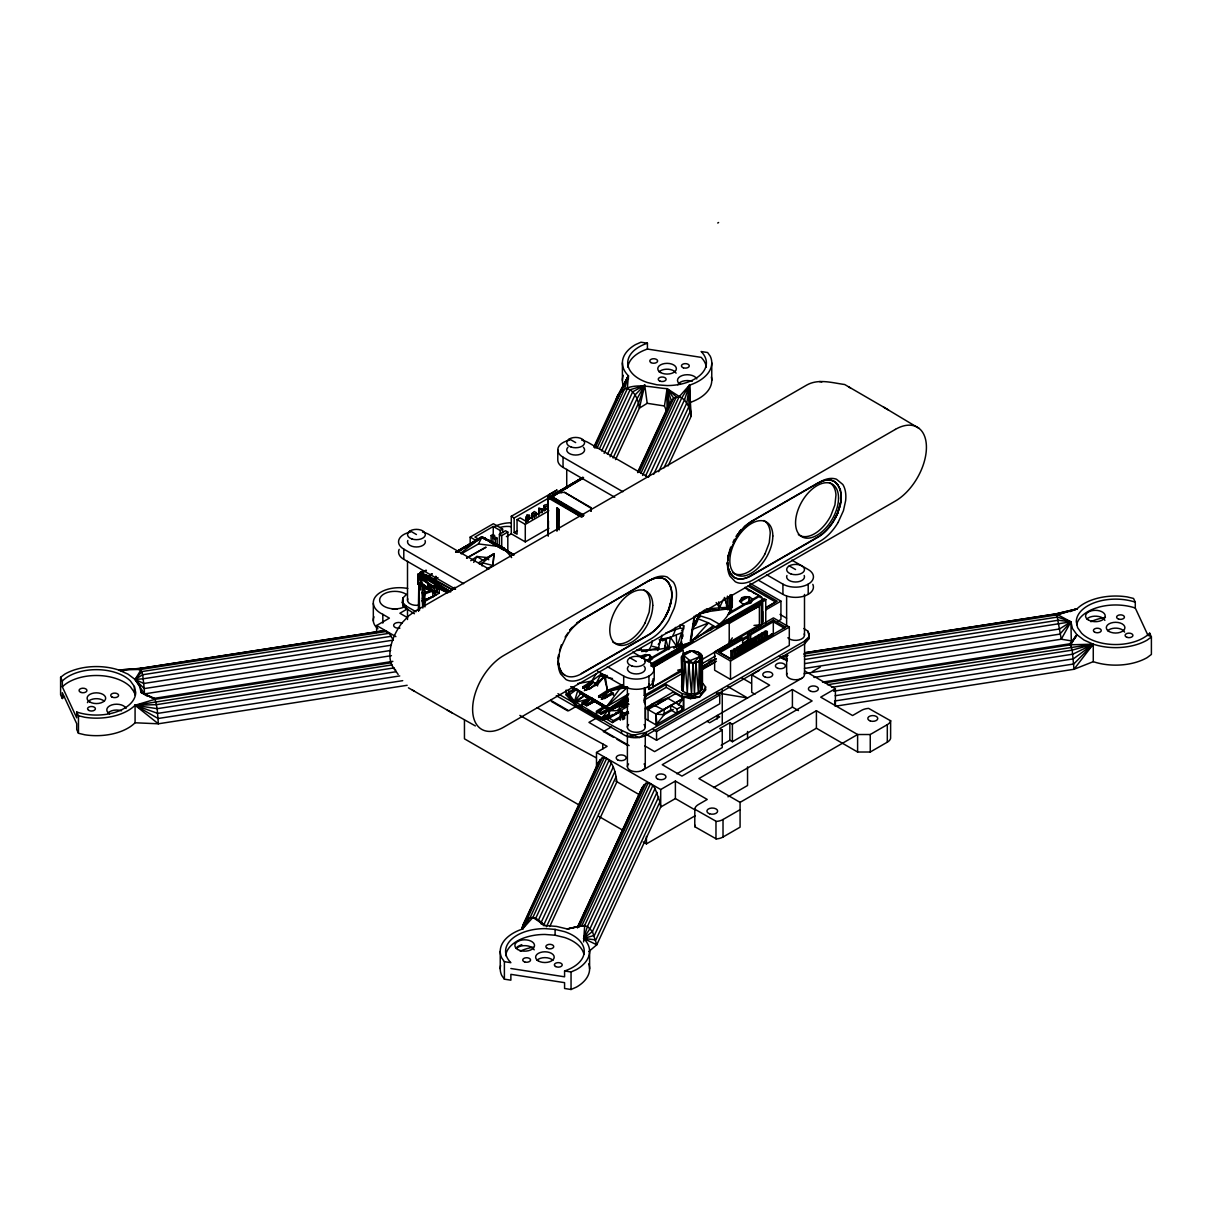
<?xml version="1.0" encoding="UTF-8"?>
<svg xmlns="http://www.w3.org/2000/svg" width="1212" height="1212" viewBox="0 0 1212 1212"><rect width="100%" height="100%" fill="white"/><g stroke="black" fill="none" stroke-linecap="round" stroke-linejoin="round"><path stroke-width="1.5" d="M384.492 630.619L139.789 668.524L118.731 670.024L127.972 674.13L135.077 679.462L143.304 678.781L393.37 640.103L389.173 633.315L384.492 630.619L140.501 668.373L118.731 670.024A44.677 25.8 0 0 0 64.797 674.13L60.6 677.281L60.6 694.794L62.327 698.521A39.314 22.695 0 0 1 64.569 696.536M407.156 685.295L158.348 723.791L135.077 722.776A44.677 25.8 0 0 1 84.825 734.79L78.462 733.275L78.462 715.762L76.72 712.02A39.314 22.695 0 0 0 135.699 692.37L134.365 686.492L130.441 681.008A39.314 22.695 0 0 0 62.327 681.008L60.6 677.281M681.598 656.722L681.886 689.81L683.038 691.31C688.689 695.143 698.263 695.067 702.233 688.87L702.248 655.647C697.748 649.041 685.341 649.602 681.598 656.722L681.886 689.81L681.598 656.722L691.688 650.95L698.445 652.268L700.354 655.95L702.233 688.87L702.445 657.389L691.688 650.95L684.977 652.965M419.731 589.926L418.791 583.684L418.549 611L418.791 583.684L418.882 592.547M558.217 529.159L558.247 508.904L557.338 507.843M667.024 410.595L667.085 388.673C651.42 387.719 627.877 380.053 617.605 395.748L593.789 447.077M702.445 657.389L701.248 659.782L695.915 662.722L694.431 693.688L692.991 663.222L683.674 655.359L685.128 662.025L683.038 691.31L682.992 654.419L691.688 650.95L688.552 651.632M557.081 530.932L556.732 508.207L556.747 530.508M419.564 590.168L419.61 584.487M532.174 518.978L532.22 513.403L534.25 511.509L536.113 512.585L536.113 516.327M548.445 521.008L548.218 536.007L547.703 497.253L548.824 494.738L557.081 489.981L511.282 516.297L511.282 533.81L525.281 541.885L548.809 528.311M549.354 498.829L549.4 495.072L548.763 497.571L551.066 498.905L551.127 497.753L548.157 497.92L548.824 494.738M803.935 628.513L807.995 631.3L809.177 634.134L809.116 638.527L804.616 643.845L646.238 735.29C638.376 738.987 628.604 738.653 621.529 733.336L556.293 695.673M556.853 530.674L557.247 509.01L559.202 509.631L559.202 529.902M591.153 507.692L591.001 511.116L591.153 507.692L564.625 492.375L558.687 492.466L550.506 498.056L548.157 497.92L548.157 535.507M742.592 644.784L742.638 638.557L741.805 638.239L718.352 651.783L730.609 658.858L785.588 627.119L773.332 620.029L773.286 634.861M701.248 659.782L700.415 691.219L699.46 661.237L700.536 653.465M596.986 448.304L624.544 388.9L628.392 375.765A44.677 25.8 0 0 1 635.482 344.632L640.951 342.208L647.42 343.208A39.314 22.695 0 0 0 647.42 382.537L656.904 384.795L667.085 385.567A39.314 22.695 0 0 0 701.127 351.525L707.611 352.525L710.247 356.192A44.677 25.8 0 0 1 689.416 385.219L688.795 406.762L691.188 416.155L668.085 465.938M558.126 512.449L558.247 508.904L558.687 517.812M741.592 601.455L741.729 597.713L744.774 596.668L749.349 596.834L752.864 599.273L750.955 603.046L745.577 604.258L742.35 603.621L739.82 601.485L741.729 597.713M681.614 687.31L681.841 681.826M682.841 658.071L682.992 654.419M542.037 512.6L542.203 509.07L538.946 508.222L538.522 515.145M414.398 613.742L403.429 606.682L402.823 598.001L406.808 594.138M576.821 622.832L648.329 580.851L655.465 578.018A33.057 19.089 -60 0 1 666.539 580.396C676.114 590.168 671.084 605.652 665.509 616.241C671.675 605.773 675.932 588.32 665.1 579.351A33.057 19.104 -60 0 0 648.587 580.987M702.248 655.647L690.204 660.555L688.749 663.085L687.295 693.431L685.128 662.025L681.886 659.161L683.674 655.359M700.354 655.95L692.991 663.222L691.522 693.931L688.749 663.085L685.128 662.025L690.204 660.555M732.048 606.773L731.836 594.759M718.352 651.783L719.973 652.556L742.592 639.497L742.638 638.557L740.002 637.194L714.641 651.829L714.641 670.221L730.503 679.387L789.3 645.435L789.3 627.058L773.423 617.893L748.077 632.528L747.228 642.633M736.426 536.431L744.653 526.159L750.698 521.751L817.676 483.073L824.811 480.255A33.057 19.089 -60 0 1 835.886 482.634C845.461 492.39 840.431 507.889 834.856 518.478C841.007 508.01 845.279 490.557 834.432 481.573A33.057 19.104 -60 0 0 817.933 483.209M527.447 521.16L527.735 515.57L526.765 515.267L525.993 522.402M526.387 522.584L526.569 518.918M649.087 683.841L648.708 689.416L682.477 670.842M538.885 513.903L538.946 508.222M544.976 510.388L545.264 506.798L544.188 505.404L546.445 504.48L547.885 506.358L545.264 506.798L545.612 510.085M557.626 529.28L559.202 509.631L556.732 508.207M599.561 448.561L627.316 388.764L628.392 375.765L617.605 395.748L616.135 399.793L628.392 375.765L628.392 379.28M583.608 941.921L584.684 925.423L650.496 783.634L645.951 783.24L642.299 787.376L577.366 927.286M478.604 562.732L493.996 553.642L492.92 565.504L487.072 568.898M644.148 702.551L644.663 697.264L644.254 700.884M558.762 654.692C557.778 661.828 557.959 670.887 564.822 675.145M649.314 660.51L649.844 655.177L645.435 654.556L640.451 656.268M727.745 560.565L728.276 555.111M529.083 519.009L529.447 515.358L526.765 515.267M748.789 602.228L749.349 596.834L749.804 602.485M528.008 521.13L527.735 515.57L529.447 515.358L529.583 518.827M541.794 512.676L542.203 509.07L539.173 510.313L539.522 513.615M804.889 652.783L1055.44 614.014L1076.923 608.939A44.677 25.8 0 0 1 1127.175 596.91L1133.538 598.44L1135.28 602.167A39.314 22.695 0 0 0 1076.301 621.832L1077.635 627.71L1081.558 633.179A39.314 22.695 0 0 0 1149.673 633.179L1151.4 636.921L1151.4 654.435L1147.203 657.586A44.677 25.8 0 0 1 1093.269 661.676L1073.999 669.282L835.386 706.202L835.386 688.689L820.706 697.158L852.566 715.534L861.399 710.429A12.514 7.227 0 0 1 868.625 708.384L890.608 720.792A11.62 6.711 0 0 1 887.305 724.655L870.246 734.517L857.611 734.517L740.077 802.359L740.077 827.175L723.019 837.022A11.62 6.711 0 0 1 716.322 838.931L694.764 826.705L694.824 808.722A12.514 7.227 0 0 1 698.385 804.556L707.232 799.45L675.387 781.058L660.707 789.527L596.501 752.455L596.501 768.226M694.764 826.705L694.824 826.236A12.514 7.227 0 0 1 695.143 825.296M620.605 719.731L621.635 710.853L609.454 717.277L603.076 719.973L600.955 719.686L574.67 704.52L566.171 694.961L566.171 690.022M403.429 606.682L402.308 602.379L402.823 598.001M558.202 658.222L558.656 654.647M727.776 558.656L728.23 555.081M690.916 640.996L692.476 629.392L698.991 615.469L710.444 619.12L719.807 624.422M588.744 963.798A44.677 25.8 0 0 1 576.518 987.068L571.049 989.492L564.58 988.492L564.58 982.659L510.873 974.342L510.873 980.175L504.389 979.175L504.389 961.677L501.753 957.995A44.677 25.8 0 0 1 522.584 928.983L523.205 924.392L598.516 762.106L602.167 757.954L604.379 757.576C613.742 761.06 615.484 773.089 616.938 781.77L549.733 926.574M450.637 591.82L419.882 574.473L417.837 574.488L418.276 584.411L430.639 590.85L427.715 587.532L428.336 583.108L421.837 579.351L417.837 574.488L420.276 574.746L420.276 572.443L423.488 570.594L419.034 574.518L420.822 573.609M482.088 565.974L482.512 562.822L493.996 553.642M642.587 475.452L679.099 396.778L689.416 385.219L686.84 402.899L653.677 474.346M664.737 645.663L668.585 649.48L670.387 637.285L681.644 632.755L682.72 636.33M666.373 410.807L664.449 405.975L667.085 388.673L684.492 399.839L688.795 406.762L658.677 471.68M665.691 633.028L680.265 628.058L680.265 624.619L683.689 625.589L680.523 645.557L656.54 649.753L636.739 650.071M680.811 647.193L681.674 641.754M682.25 638.118L682.826 634.482M694.249 616.135L690.295 641.027C705.899 631.104 729.73 624.756 732.048 603.121M690.855 640.921L694.521 617.817L696.37 614.893M596.758 768.529L598.516 762.106M427.715 587.532L421.837 583.442L418.276 584.411L427.715 587.532L428.336 583.108L430.639 590.85L418.276 584.411L417.837 574.488L420.276 574.746L420.776 573.125L426.397 570.64M601.955 719.11C613.802 727.079 626.286 733.215 639.542 737.578L646.238 732.366L809.116 638.527L809.177 634.134M668.585 609.666L671.266 599.91M837.916 511.888L840.598 502.132M627.316 388.764L630.073 389.764L644.739 385.219L639.391 408.156L615.514 459.621M422.458 589.471L423.155 586.517L424.927 593.198L431.29 589.532M430.836 597.228L422.988 601.455L424.851 593.895L432.82 590.956L435.729 594.88L422.382 601.803L422.806 608.045M731.715 605.591L731.412 610.393M423.594 606.212L424.927 601.379L439.244 593.107L439.244 588.214M581.76 704.202L588.456 700.339L588.456 698.885L584.108 695.9L575.579 702.521L574.67 704.52L574.518 701.445L577.942 689.795M559.505 651.102L561.383 644.799M728.851 553.323L730.73 547.036M435.896 576.503L434.79 580.124L428.563 577.003M579.639 690.643L579.366 692.613L607.939 709.308L609.166 707.55M504.389 961.677L510.873 962.676A39.314 22.695 0 0 1 544.915 928.619L555.096 929.392L564.58 931.664A39.314 22.695 0 0 1 564.58 970.979L571.049 971.979L576.518 969.555A44.677 25.8 0 0 0 583.608 938.421L587.456 926.422L652.829 785.543L650.496 783.634M663.252 714.232L670.706 709.914L677.053 713.58L681.78 710.853L681.78 706.338L667.933 698.339L655.753 705.369L645.466 708.02L655.995 714.11L683.553 698.188L683.538 709.065L683.553 698.188L673.024 692.113L645.466 708.02L645.466 718.822L655.995 724.897L664.115 714.732L673.251 709.459M525.16 921.135L521.721 928.437L522.584 928.983L525.16 921.135C530.856 912.969 540.037 920.65 544.915 925.529L556.475 926.407L567.261 928.983L581.927 925.559L587.456 926.422L592.426 931.543L596.774 944.799L588.88 951.481M723.579 599.046L718.261 610.212L705.081 611.999L698.4 614.332L704.975 609.787M690.31 409.444L691.188 416.155L689.416 385.219L684.492 399.839L648.753 476.846M670.16 604.955L671.16 601.985M839.492 507.177L840.507 504.207M431.82 573.958C423.776 576.033 437.335 584.29 435.896 576.306M681.644 632.755L676.917 646.632L673.614 647.89L681.659 644.436M604.137 453.379L632.694 391.84L644.739 385.219L638.482 403.248L613.06 458.03M642.299 787.376L577.488 927.892M693.112 623.938L696.794 619.711L699.066 613.605M664.555 649.374L665.812 639.072L670.387 637.285L676.917 646.632L682.417 643.845M698.991 615.469L692.476 629.392L708.55 622.923L716.383 627.664M435.956 585.366L433.002 592.032L424.791 587.441M594.365 446.819L628.392 375.765L594.986 448.213M695.537 625.24L697.824 620.15M657.768 650.556L660.54 640.148L665.812 639.072L668.585 649.48M622.968 387.567L628.392 375.765M702.112 659.495L761.424 624.847L762.712 622.029L762.712 601.955M601.682 450.925L630.073 389.764C636.118 393.794 638.376 401.323 639.391 408.156L647.193 403.308L664.449 405.975M607.454 454.333L635.043 394.885L644.739 385.219L647.193 403.308M610.09 456.757L637.012 398.748L644.739 385.219M637.618 472.256L669.403 403.763L673.72 398.172L679.099 396.778M637.83 472.665L671.357 400.505L667.085 388.673L676.341 396.915L640.83 473.437M639.603 471.68L673.72 398.172L667.085 388.673L667.933 407.808L669.403 403.763L667.085 388.673M645.526 476.058L681.856 397.778L689.416 385.219L690.279 411.262L664.024 467.802M521.721 928.437L600.182 759.5M602.167 757.954L522.584 928.983L532.901 917.408L606.712 758.364M604.379 757.576L530.144 917.545L522.584 928.983M609.06 760.272L535.659 918.408L544.915 925.529L540.643 923.529L613.257 767.044M538.279 920.484L611.272 763.212M543.4 925.68L614.923 771.574M546.445 926.771L616.166 776.559M577.745 927.453L643.951 784.77M579.306 926.832L645.951 783.24M648.162 782.846L581.927 925.559L567.261 928.983L584.684 925.423M652.829 785.543L655.056 788.497L590.077 928.498L583.608 938.421L596.774 944.799L660.707 807.041L660.707 789.527M657.04 792.33L592.426 931.543L583.608 938.421L595.865 939.906L659.934 801.844L655.056 788.497M658.692 796.845L594.395 935.406L583.608 938.421M604.409 717.913L612.454 722.564L613.378 720.64L621.211 716.125M139.168 669.857L139.789 668.524M1054.819 615.348L1055.44 614.014L1076.923 608.939L1069.954 611.651M437.547 587.047L431.23 586.214L429.851 589.077L433.002 592.032L439.32 588.381M732.957 542.385L734.457 539.295M644.966 623.15L649.162 612.151L650.193 602.319A30.345 17.529 -60 0 0 643.784 589.85M765.014 553.839L769.226 542.84L770.241 533.007A30.345 17.529 -60 0 0 763.833 520.524M705.596 686.977L699.506 697.112L690.431 698.657L682.098 696.506L666.221 687.355L645.663 699.218L645.663 696.309L666.221 684.432L682.098 693.597L699.506 697.112L705.596 689.901L705.596 686.977L702.824 683.371M461.242 553.869L478.452 543.93L481.997 537.022L503.662 547.824L511.615 557.581M473.71 562.398L476.937 556.49L487.209 557.55M805.086 652.707L1056.152 613.863L1070.938 621.832L1061.257 639.209L813.919 677.463M1075.089 637.997L1076.923 634.724L1072.453 628.513L1070.938 621.832L1057.621 617.059L804.223 656.253M838.128 522.372L843.431 510.707L845.643 500.647A36.33 20.983 -60 0 0 842.825 484.497L836.522 479.255A36.33 20.983 -60 0 0 820.176 481.891L750.955 521.902L739.365 532.129L741.471 529.644M484.027 539.067L484.77 537.825L486.86 539.794M391.431 655.677L144.47 693.885L135.077 679.462L141.243 669.403L386.825 631.407M822.827 682.008L825.175 682.78L1070.757 644.799L1076.923 634.724L1084.028 640.072L1093.269 644.178A44.677 25.8 0 0 0 1147.203 640.072L1151.4 636.921M582.82 688.31L582.82 686.856L591.653 681.114L596.137 673.827M710.596 630.119L713.474 625.589L694.976 639.451M608.439 714.792L605.242 716.625L603.076 719.973L574.67 703.93L575.579 702.521L588.456 698.885L581.76 702.748L586.669 705.778L595.743 700.9M600.955 719.11L608.182 710.277L601.485 714.141L596.228 711.308L604.152 706.399M1070.105 644.799L1073.029 640.481M1074.968 637.603L1076.923 634.724L1069.726 643.936M736.108 536.355L738.047 533.522M565.11 637.058L568.064 632.77M753.985 625.422L759.394 624.907L729.215 642.33L729.215 623.423L731.306 620.438M729.215 642.33L732.351 637.86M551.112 497.299L552.278 496.799M550.248 496.799L582.957 477.195M608.56 715.156L605.242 716.625L605.394 718.761L607.727 718.958L609.454 717.277L609.394 710.732L606.561 706.732L621.074 686.931L627.558 687.204L606.561 706.732L572.322 686.962M648.056 720.322L648.056 709.52L652.086 704.202L668.994 697.43L675.629 693.612M678.372 704.975L683.553 698.188L655.995 714.11L655.995 724.897L683.553 708.99M606.288 718.155L603.076 719.973L601.864 717.701L574.518 701.445L581.805 692.022L584.108 695.9L574.518 701.445L570.231 698.46L568.534 689.613M420.276 574.746L420.776 573.125M690.431 698.657L692.809 695.703L702.945 692.219L705.596 689.901M696.794 619.711L697.718 618.605L708.55 622.923L693.082 640.027M583.896 618.347A36.284 20.952 -60 0 0 565.792 637.421L561.262 647.041A36.284 20.952 -60 0 0 560.656 673.963L565.959 679.508A36.33 20.968 -60 0 0 583.881 677.599L650.859 638.921A36.284 20.952 -60 0 0 668.782 620.18L674.084 608.469A36.284 20.952 -60 0 0 673.478 582.26L667.191 577.033A36.284 20.952 -60 0 0 650.874 579.669L581.608 619.665L570.019 629.907L572.125 627.407M612.469 678.523L604.137 676.811L597.561 684.522L585.82 690.067L582.82 686.856M147.046 696.052L141.062 692.37L139.547 685.689L135.077 679.462L141.971 671.554L389.173 633.315M577.745 683.553L591.653 681.114L601.031 674.22L604.137 676.811L588.926 689.37L586.76 688.128L592.895 682.098L597.561 684.522L597.561 685.992M570.019 629.907L572.14 627.513M804.601 659.48L1058.334 620.241L1070.938 621.832L1059.879 634.103L805.783 673.402M739.017 532.113L741.289 529.629M576.927 689.173L567.898 695.961L568.534 692.597L574.549 688.492M566.171 694.961L568.534 692.597L576.776 688.87M721.897 622.953L765.757 599.622L716.383 628.134L721.897 622.953L764.03 598.637L765.757 599.622L765.757 623.468M586.76 688.128L592.895 682.098L591.653 681.114L591.653 682.568L584.29 687.355M681.508 642.148L676.917 646.632L676.251 635.224M583.123 516.009L583.987 515.161L551.687 496.511L583.123 516.009L550.506 498.056L555.96 500.586M808.601 637.073L804.616 640.921L804.495 674.614M429.018 576.791L432.169 573.821M422.321 598.061L422.988 601.455L424.851 599.728L432.82 596.789L432.82 590.956M419.034 574.518L426.139 570.125M532.492 518.327L532.22 513.403L534.507 513.873L536.113 512.585M454.894 587.275L452.091 590.108M460.984 552.93L481.997 537.022L503.631 550.096M604.137 676.811L607.515 690.279L612.53 692.658L613.423 695.143L613.423 693.688L612.53 692.658L604.788 698.536L602.637 697.279L607.515 691.734L621.074 686.931L625.695 688.446M681.598 669.827L648.708 689.416L648.435 685.81M628.013 695.537L608.697 708.914L609.454 717.277L605.242 716.625L601.864 717.701L608.348 714.398M582.093 478.013L551.112 495.617L552.99 496.344L558.687 492.466L561.656 492.708M470.726 560.702L476.937 556.49L482.997 560.277L493.996 553.929L492.92 565.504L482.512 562.822L479.301 563.959M591.653 681.114L595.895 683.826L601.031 674.22L605.364 676.705L607.227 675.463M570.7 686.598L607.47 707.656L608.924 709.959L609.454 717.277L627.74 706.338M630.77 737.472L634.452 735.002L646.238 732.366L646.238 735.29M455 587.593L452.091 589.532L419.776 573.125L423.018 571.231M627.967 700.566L619.393 706.096L619.393 710.596L609.394 710.732L627.983 698.43M605.364 676.705L607.515 691.734L598.698 697.461L598.698 696.006L607.515 690.279L623.241 684.507M623.635 713.398L625.301 713.762L628.255 711.838M745.047 587.305L761.681 597.349L762.712 600.122L761.424 602.94L677.023 652.071L653.01 667.418L683.189 649.996L683.189 655.677M652.056 664.888L684.932 644.299L693.9 641.103L652.238 665.161M803.723 654.056L1056.879 614.893L1061.257 639.209L1071.287 640.86L1070.938 621.832L1059.485 628.983L804.48 668.433M144.47 693.885L144.228 688.598L135.077 679.462L142.683 674.736L391.385 636.27M594.789 701.263L586.79 705.566L584.714 704.369L584.714 702.899L592.153 698.294M596.228 712.762L605.742 706.869M609.212 709.596L601.213 713.883L599.137 712.686L599.137 711.232L605.091 707.535M434.79 579.533L437.986 577.579M552.99 496.344L583.608 477.876L552.081 495.829L582.427 478.089L553.475 494.935M668.994 697.43L648.056 709.52M584.366 690.673L588.79 688.022M650.692 665.933L689.492 642.769M456.454 552.157L481.997 537.022L499.056 547.188M553.49 494.875L582.684 477.558M627.695 697.703L608.697 708.914L606.561 707.308L608.924 709.959L609.454 717.277M708.732 661.903L711.914 660.025M619.393 706.096L609.394 710.732L628.483 699.521M702.127 667.1L716.337 658.752M457.03 551.384L481.315 537.219L486.436 539.84M457.515 552.036L460.757 550.172M463.984 548.294L468.832 545.491L465.726 547.248M472.074 543.612L475.301 541.749M717.731 223.008L718.61 222.508M470.18 544.552L470.18 537.113L493.39 523.72L502.616 529.053L502.616 532.553M502.616 529.053L500.177 530.462L493.254 526.462L474.922 537.052L479.073 539.446M511.282 516.297L514.176 517.963L548.46 498.177M455.621 552.051L481.315 537.219L456.954 551.672M564.489 489.193L567.701 487.33M419.776 573.125L423.018 571.261M461.166 549.809L477.331 540.476M514.176 517.963L514.176 532.568L517.054 534.234L517.054 519.63L520.1 517.872L525.432 520.963L547.688 508.116M491.118 535.568L492.936 534.522L494.678 535.522L492.845 536.568L491.118 535.568L491.118 542.582M507.813 532.053L501.723 535.568L501.723 546.657L499.405 545.324L499.405 534.234L505.51 530.72L507.813 532.053L507.813 552.475M497.147 538.204L494.844 536.871L492.951 537.961L495.269 539.295L497.147 538.204L497.147 545.597M485.86 547.142L466.59 557.975M517.054 519.63L525.281 524.387L548.809 510.797M506.404 536.628L511.312 533.81M514.176 532.568L517.433 530.674M376.614 632.512L376.614 625.513L389.385 618.135L382.825 614.348A26.043 15.029 0 0 1 376.584 595.41A26.043 15.029 0 0 1 407.717 588.487M406.384 609.485L399.884 613.242L407.459 617.62M433.941 593.577L436.987 591.804L439.244 593.107M447.804 592.88L427.715 583.457L421.837 579.351L421.837 583.442L426.866 587.684M581.351 673.508L648.329 634.846A33.057 19.089 -60 0 0 664.858 617.393L668.812 609.848A33.057 19.104 -60 0 1 648.587 634.997L581.608 673.66A33.057 19.089 -60 0 1 561.368 671.872L559.535 668.812L558.141 662.191M601.061 676.508L604.046 674.781M584.29 686.916L591.532 682.735M641.375 657.752L646.102 655.025M739.471 601.107L747.243 596.622M642.208 658.298L648.42 654.707M740.623 601.47L748.289 597.046M727.412 596.107L727.412 608.848L727.912 609.666L730.594 608.106M645.102 661.343L667.191 648.602L669.918 648.087L647.693 660.919M576.851 706.02L568.716 710.732L550.733 700.339M582.942 703.066L590.441 698.733M650.647 664.085L684.932 644.299M582.033 705.005L588.547 701.233M729.215 623.423L759.394 606L761.424 602.94L761.424 624.847M601.743 698.991L604.712 697.264L601.44 699.082M765.939 607.591L775.589 602.016L747.94 586.047M765.893 607.727L777.225 601.182L749.577 585.214M765.696 609.909L780.937 601.122L780.937 619.514L777.877 621.271M606.561 706.732L628.861 693.855M596.455 713.323L599.713 711.444M597.077 717.701L588.941 722.397L629.134 745.607M773.332 620.029L749.88 633.573L749.031 634.861L749.046 649.132M644.223 688.128L644.223 695.476L681.083 674.19M741.865 639.103L748.228 635.421M605.394 718.761L612.893 714.429M702.263 663.631L715.247 656.131M742.85 640.194L747.713 637.391M607.727 718.958L618.241 712.883L615.908 712.686M702.263 666.555L715.247 659.055M742.85 643.117L747.713 640.3M730.851 650.965L732.366 650.087L733.821 650.92L732.29 651.798L730.851 650.965L730.851 657.98M733.896 649.208L735.411 648.329L736.866 649.162L735.336 650.041L733.896 649.208L733.896 657.964M736.866 656.177L736.941 647.45L738.456 646.572L739.911 647.39L739.911 654.404M739.987 652.692L739.987 645.678L741.502 644.799L742.956 645.632L742.956 652.647M743.032 650.935L743.032 643.92L744.562 643.042L746.001 643.875L746.001 649.147M746.077 642.163L747.607 641.284L749.046 642.118L747.516 642.996L746.077 642.163L746.077 649.178M749.122 647.42L749.122 640.406L750.652 639.527L752.091 640.36L752.091 645.617M752.167 645.663L752.167 638.648L753.697 637.77L755.137 638.603L755.137 645.617M755.212 636.891L756.742 636.012L758.182 636.845L756.652 637.724L755.212 636.891L755.212 643.905M758.257 635.133L759.788 634.255L761.227 635.088L759.697 635.967L758.257 635.133L758.257 642.148M761.303 633.376L762.833 632.497L764.272 633.331L762.757 634.209L761.303 633.376L761.227 642.102M764.348 638.633L764.348 631.619L765.878 630.74L767.317 631.573L767.317 638.588M627.664 711.444L624.559 713.247L623.12 712.414M736.941 647.45L738.381 648.284L739.911 647.39M739.987 645.678L741.426 646.511L742.956 645.632M743.032 643.92L744.471 644.754L746.001 643.875M749.122 640.406L750.561 641.239L752.091 640.36M752.167 638.648L753.606 639.481L755.137 638.603M764.348 631.619L765.802 632.452L767.317 631.573M624.347 714.307L628.164 712.111M702.293 669.615L715.004 662.282M612.454 722.564L620.574 717.883M623.816 716.019L628.68 713.201M603.288 731.624L611.272 727.018M714.641 651.829L730.503 660.995L789.3 627.058M663.252 709.702L670.706 705.399L677.053 709.065L681.78 706.338M596.501 752.455L607.121 746.334L578.079 730.488A3299.125 1904.734 0 0 1 537.037 707.656M754.97 694.218L751.713 692.34L751.713 674.826L759.288 670.448M653.298 729.639L656.556 731.518L719.731 695.037L719.731 703.793L656.556 740.274L645.178 733.714M812.298 671.645L820.388 666.979M642.648 770.196L801.889 678.25M722.261 730.063L662.237 764.711L681.947 776.104L812.116 700.945L792.406 689.567L732.381 724.215L729.851 722.761L719.731 728.594L722.261 730.063L722.261 747.577L676.841 773.801M721.185 745.274L729.851 740.274L732.381 741.729L792.406 707.081L798.466 710.58M890.638 720.579L890.608 738.305A11.62 6.711 0 0 1 887.305 742.168L870.246 752.016L857.611 752.016L857.611 734.517L816.403 710.717L698.87 778.574L740.077 802.359M694.491 809.601L675.387 798.572L660.707 807.041L659.934 801.844M713.565 787.603L816.403 728.23L857.611 752.016M643.163 841.992L646.435 843.885L695.355 815.646M727.973 796.814L747.546 785.512L747.546 766.878M694.764 809.192L716.322 821.418A11.62 6.711 0 0 0 723.019 819.509L740.077 809.661M456.015 551.93L482.164 537.673M457.697 551.869L462.514 549.097M601.334 699.142L604.424 697.385M466.59 558.262L485.86 547.43M662.54 640.921L665.812 639.072L659.267 639.845M651.844 666.236L677.023 652.071M703.111 666.055L716.171 658.722M637.8 650.586L641.057 648.768M719.261 625.589L765.757 599.622M609.394 710.732L627.861 700.491L622.862 702.854M628.377 701.445L620.695 706.035L629.043 704.187L621.938 704.945L627.816 700.369L620.695 706.035L627.452 703.233M584.714 702.899L586.79 704.096L594.789 699.809M599.137 711.232L601.213 712.429L609.212 708.141M727.7 622.817L759.394 606L759.394 626.422M701.642 669.039L716.428 661.222M613.423 693.688L603.5 698.779L598.698 696.006M617.953 709.762L627.967 704.657M785.588 627.119L783.952 627.937L773.286 621.786L750.667 634.83L747.228 633.815M612.53 692.658L602.637 697.279L609.015 691.082L627.558 687.204M599.379 695.915L607.621 692.067M549.869 498.526L551.308 497.905M583.123 687.871L591.714 684.325M648.511 661.873L652.51 658.631L649.844 655.177L650.056 660.752M507.267 551.551L503.662 547.824L501.995 548.415L493.829 544.158M585.82 690.067L590.85 688.325M583.048 688.022L589.608 685.825M422.988 601.455L422.761 593.653L432.396 590.547M692.991 663.222L699.46 661.237L698.37 692.476L695.915 662.722L688.749 663.085M78.462 715.762L84.825 717.277A44.677 25.8 0 0 0 135.077 705.263L155.121 699.294L391.521 662.737M1056.879 614.893L1076.923 608.939L1059.909 613.863M698.4 614.332L710.156 611.106L706.293 608.878L727.851 607.257L727.851 608.863L718.261 610.212L708.005 609.075M677.659 670.191L681.341 669.342M154.379 698.279L141.062 692.37L155.121 699.294L157.181 708.687L158.348 723.791L135.077 705.263L135.077 722.776M627.392 736.532L634.452 735.002M659.449 639.648L670.387 637.285M641.587 651.526L658.949 647.935L652.465 646.329M455.061 588.926L452.091 589.532L429.018 576.2L420.276 572.443L420.322 573.564L450.803 591.607M1070.938 621.832L804.753 663.6M605.242 716.625L608.924 715.913M402.717 680.659L158.105 718.504L135.077 705.263L392.037 664.918M761.681 597.349L760.257 597.607L759.803 595.819L745.516 588.32M695.158 697.809L687.765 697.4M391.309 645.193L143.834 683.477L135.077 679.462M390.673 650.48L144.228 688.598L142.683 674.736L140.501 668.373M153.666 698.43L392.87 661.373M394.021 667.903L156.56 704.642L135.077 705.263L157.711 713.383L399.718 675.948M396.082 671.721L157.181 708.687L135.077 705.263M782.77 656.146L786.497 655.586M784.316 655.965L788.058 655.374M786.982 656.646L781.392 657.51L783.725 659.419L787.452 658.843M822.478 682.098L1070.029 643.769L1072.211 650.132L1073.999 669.282L1093.269 644.178L1070.757 644.799M827.508 684.704L1093.269 644.178L1093.269 661.676M831.583 687.355L1072.211 650.132L1093.269 644.178L1073.756 663.994L834.613 700.99L835.386 706.202M833.583 691.188L1072.832 654.177L1093.269 644.178L1073.362 658.873L835.235 695.718M888.502 409.959L844.688 384.522C832.371 382.856 818.539 378.538 806.934 384.946L415.171 611.136L408.641 615.893L402.535 622.332A35.709 20.619 -60 0 0 395.718 670.175M503.662 547.824L500.601 548.112L514.024 554.869M692.809 695.703L682.098 696.506L682.098 693.597M642.814 651.359L644.723 651.238M141.243 669.403L118.731 670.024L122.276 671.054M124.306 669.978L118.731 670.024L124.154 670.645M402.308 602.379L406.247 606.121L416.034 611.772M691.628 651.208L694.627 651.298M583.896 954.192A39.314 22.695 0 0 0 564.58 937.497L555.096 935.225L544.915 934.452A39.314 22.695 0 0 0 505.677 955.677M424.851 593.895L422.382 592.759L424.851 593.895L424.851 599.728M478.452 543.93L498.753 546.46M627.846 367.236A39.314 22.695 0 0 1 647.42 349.056L701.127 357.358A39.314 22.695 0 0 1 706.323 367.236M510.873 968.509L564.58 976.811L564.58 970.979M717.746 693.037L747.546 697.96L727.867 686.598M716.156 602.546L719.261 607.197L727.851 608.863L724.428 597.425L727.851 607.257M605.667 675.145L601.031 674.22L602.894 677.296M421.761 592.426L424.927 593.198L424.927 587.365L433.002 592.032L431.23 586.214M421.761 600.607L424.927 601.379L424.927 606.924M485.497 539.476L489.906 540.734L502.601 548.051L485.285 539.082L484.77 537.825M680.265 628.058L683.689 629.043L683.689 625.589M420.488 573.685L429.018 576.2M652.086 704.202L664.085 710.187L664.115 714.732L655.995 714.11L656.874 724.443M551.066 498.905L548.157 497.92L580.26 516.463M485.285 539.082L489.906 540.734M437.577 586.563L434.457 585.169L444.91 591.198M748.183 590.532L749.137 590.971M141.062 692.37L155.121 699.294M753.455 593.032L754.409 593.516M580.987 693.431L607.939 709.308L607.409 707.99L579.366 692.613L608.5 709.429M412.307 690.052L414.398 691.128M596.168 757.758L578.079 747.986A3299.125 1904.734 0 0 1 519.872 715.398M475.362 725.927L447.334 710.156M505.101 550.096L512.873 554.323M883.503 407.065L919.12 428.427M648.132 477.119L588.305 442.592A17.877 10.317 0 0 0 581.775 440.183M791.86 560.111L808.207 569.534A17.877 10.317 0 0 1 808.207 584.139L808.207 594.35M569.352 438.941L575.67 442.592M789.239 565.898L795.557 569.534M569.564 440.183A17.877 10.317 0 0 0 563.035 457.182L622.862 491.724M766.605 574.715L782.922 584.139A17.877 10.317 0 0 0 808.207 584.139M557.793 449.879L557.793 460.09A17.877 10.317 0 0 0 563.035 467.393L614.772 497.268M758.439 580.215L782.922 594.35A17.877 10.317 0 0 0 804.495 595.986A17.877 10.317 0 0 0 812.828 584.381M749.925 583.23L780.937 601.122M763.575 599.864L765.03 600.697M780.043 614.423L786.558 618.196M591.047 508.222L564.625 492.375M770.044 636.664L768.605 635.83L767.075 636.709L768.514 637.542M763.954 640.178L762.515 639.345L760.984 640.224L762.424 641.057M748.077 632.528L750.667 634.83L750.667 640.133M779.195 656.253L787.224 660.888M804.889 671.069L835.386 688.689M740.002 637.194L742.592 639.497M719.973 652.556L730.654 658.722M751.713 674.826L769.65 685.189L654.586 751.622L644.86 745.925M499.405 534.234L501.723 535.568M741.608 677.75L751.258 683.326M496.526 543.809L499.798 545.703M504.237 549.006L514.039 554.657M513.009 554.49L483.33 537.325L481.77 538.007M485.148 539.022L486.876 540.022M489.497 541.703L501.389 548.385M504.601 550.233L512.646 554.884M470.18 537.113L476.331 540.673M485.527 557.868L488.8 559.747M716.489 693.158L719.731 695.037M488.906 569.064L429.078 534.522A17.877 10.317 0 0 0 422.549 532.113M632.649 652.056L648.965 661.479A17.877 10.317 0 0 1 648.965 676.069L648.965 686.28M410.11 530.871L416.443 534.522M630.013 657.828L636.33 661.479M707.096 721.307L709.626 722.761L719.731 716.928L717.216 715.474L717.216 718.974M410.323 532.113A17.877 10.317 0 0 0 403.793 549.112L463.62 583.654M607.348 666.63L623.695 676.069A17.877 10.317 0 0 0 648.965 676.069M644.223 695.476L645.663 696.309M399.172 549.354A17.877 10.317 0 0 0 403.793 559.323L455.545 589.199M597.546 671.19L623.695 686.28A17.877 10.317 0 0 0 643.163 688.522A17.877 10.317 0 0 0 654.207 678.978L654.207 668.766M421.837 583.442L417.837 574.488L448.667 592.289M419.034 576.912L425.488 580.624M420.458 578.063L426.609 581.624M420.337 583.578L426.685 587.244M619.074 704.596L623.922 707.399M571.61 686.946L608.5 708.323L590.865 697.521M608.545 717.852L613.378 720.64M557.929 693.688L575.867 704.051M579.124 705.929L582.381 707.823M587.275 710.641L590.547 712.52M551.354 701.43L567.746 710.899M603.818 731.715L613.651 737.396M616.923 739.29L626.771 744.971M376.614 625.513L395.885 636.633M615.772 781.089L639.845 794.996M408.414 687.81L452.349 713.035M579.215 805.071L464.454 738.82L464.454 720.186M598.895 816.433L623.483 830.629M419.882 574.473L448.804 591.971M505.162 550.339L509.934 553.233M550.506 498.056L581.942 517.312M421.503 585.245L418.458 583.381L418.458 574.14M424.548 587.123L430.639 590.85M504.131 549.006L513.327 554.702M848.582 386.779L850.551 388.052M532.901 917.408L544.915 925.529M625.301 713.762L624.559 713.247L624.559 718.761M417.837 574.488L434.532 588.441L434.532 585.229L434.532 588.441L428.336 583.108M834.432 481.573L838.174 485.012M665.1 579.351L668.827 582.79M432.82 596.789L435.729 594.88L435.26 590.274M569.398 694.431L574.518 701.445M504.389 979.175L501.753 975.508A44.677 25.8 0 0 1 500.617 965.464M134.986 695.067L134.365 692.325L130.441 686.856A39.314 22.695 0 0 0 62.327 686.856L62.327 681.008M393.279 667.539L398.172 674.448M730.715 574.094L727.776 567.277L730.715 574.094A33.057 19.089 -60 0 0 750.955 575.882L817.933 537.219A33.057 19.104 -60 0 0 838.174 512.085L834.204 519.63A33.057 19.089 -60 0 1 817.676 537.067L750.698 575.745A33.057 19.089 -60 0 1 734.169 577.382L728.882 571.049L727.336 562.989L727.624 565.852M402.626 602.379L406.247 609.045L406.247 606.121M727.579 605.333L730.033 610.09M839.931 488.936L840.507 490.178M670.584 586.699L671.16 587.941M1135.28 602.167L1135.28 608.015L1148.158 635.755M62.327 686.856L76.72 717.852L76.72 712.02M78.462 733.275L76.72 729.533L76.72 723.7L62.327 692.688L62.327 698.521M561.368 671.872L558.429 665.04M726.397 605.485L727.851 608.863M427.715 583.457L430.033 591.198M623.725 719.125L621.635 710.853L622.862 719.807M807.995 631.3L808.525 634.164M558.247 662.237L559.035 666.706L558.247 661.691M532.22 513.403L532.795 516.812M528.296 518.994L527.735 515.57L525.993 516.782L526.372 521.918M727.321 562.247L728.382 568.943L727.579 562.383M652.268 681.083L653.01 686.325M418.791 583.684L419.519 588.82M718.64 601.894L719.261 607.197M419.428 584.002L419.943 589.335M544.552 510.737L544.188 505.404L544.218 510.631M422.382 592.759L423.321 606.136M422.761 593.653L422.382 586.79L422.382 601.803M699.43 613.242L699.612 616.787M681.886 659.161L683.038 691.31M419.004 584.835L419.579 610.227M699.657 613.726L699.718 617.029M547.703 497.253L548.142 535.553M702.354 670.494L702.46 687.189M762.681 611.484L762.712 622.029M732.306 599.682L732.306 600.682M699.763 613.393L699.778 616.863M1149.673 633.179L1149.673 636.103M887.305 724.655L887.305 742.168M870.246 734.517L870.246 752.016M816.403 710.717L816.403 728.23M804.495 594.456L804.495 635.209M792.406 689.567L792.406 707.081M786.633 596.319L786.633 625.953M786.633 654.541L786.633 674.614M782.922 584.139L782.922 594.35M765.802 632.452L765.802 637.709M762.757 634.209L762.757 641.224M759.697 635.967L759.697 641.224M756.652 637.724L756.652 644.739M753.606 639.481L753.606 644.739M750.561 641.239L750.561 648.253M747.516 642.996L747.516 648.268M747.546 731.487L747.546 738.941M744.471 644.754L744.471 651.768M741.426 646.511L741.426 653.526M738.381 648.284L738.381 653.541M735.336 650.041L735.336 657.055M732.29 598.092L732.29 607.212M732.29 651.798L732.29 658.813M732.381 724.215L732.381 741.729M731.79 606.667L731.578 594.744L731.609 605.864M730.503 660.995L730.503 679.387M730.26 594.819L730.26 610.848M730.033 595.486L729.882 613.514M729.851 722.761L729.851 740.274M727.912 596.789L727.912 609.666M723.019 819.509L723.019 837.022M722.261 689.567L722.261 724.215M715.974 821.433L715.974 838.946M711.762 362.873L711.762 380.386M689.416 385.219L689.416 400.975M677.053 709.065L677.053 713.58M675.387 781.058L675.387 798.572M670.706 705.399L670.706 709.914M666.221 684.432L666.221 687.355M656.556 731.518L656.556 740.274M653.01 678.765L653.01 687.84M647.42 343.208L647.42 349.056M646.435 836.432L646.435 843.885M645.269 688.249L645.269 727.139M645.269 735.532L645.269 766.545M644.905 699.324L644.905 703.839M627.392 688.249L627.392 727.139M627.392 733.608L627.392 766.545M623.695 676.069L623.695 686.28M622.407 362.873L622.407 380.386M621.529 730.412L621.529 733.336M620.196 710.02L620.196 719.973M602.743 743.804L602.743 749.061M601.213 712.429L601.213 713.883M589.593 951.314L589.593 968.827M586.79 704.096L586.79 705.566M571.049 971.979L571.049 989.492M566.731 469.362L566.731 487.875M563.035 457.182L563.035 467.393M555.096 929.392L555.096 935.225M534.507 513.873L534.507 517.63M525.281 524.387L525.281 541.885M500.177 530.462L500.177 535.704M500.238 951.314L500.238 968.827M495.269 539.295L495.269 544.839M493.254 526.462L493.254 535.053M492.845 536.568L492.951 543.506M436.987 588.547L436.987 591.804M429.851 584.093L429.699 589.093M420.337 577.654L420.458 583.76M419.897 582.79L419.897 589.986M407.505 561.292L407.505 600.182M407.505 608.575L407.505 619.514M403.793 549.112L403.793 559.323M382.825 614.348L382.825 623.104M373.326 603.455L373.326 620.968M134.365 686.492L134.365 692.325M804.192 673.266A8.938 5.166 0 0 1 795.557 679.765A8.938 5.166 0 0 1 786.936 673.266M644.072 763.954A8.938 5.166 0 0 1 636.33 771.696A8.938 5.166 0 0 1 628.589 763.954M494.723 526.447A26.043 15.029 0 0 1 511.297 522.751M399.915 628.149A4.999 2.894 0 0 1 393.779 624.604A4.999 2.894 0 0 1 402.157 623.316M377.932 628.786A26.043 15.029 0 0 1 373.978 616.817M499.708 527.584A15.195 8.772 0 0 1 511.237 526.705M405.565 606.318A15.195 8.772 0 0 1 384.083 606.318A15.195 8.772 0 0 1 384.083 593.91A15.195 8.772 0 0 1 405.565 593.91M392.188 608.985A15.195 8.772 0 0 1 397.46 608.985M644.072 666.191A8.938 5.166 0 0 1 636.33 673.933A8.938 5.166 0 0 1 628.589 666.191M804.192 575.503A8.938 5.166 0 0 1 795.557 582.002A8.938 5.166 0 0 1 786.936 575.503M425.064 540.476A8.938 5.166 0 0 1 416.443 546.976A8.938 5.166 0 0 1 407.808 540.476M583.411 447.304A8.938 5.166 0 0 1 575.67 455.045A8.938 5.166 0 0 1 567.928 447.304M753.228 520.509A36.33 20.968 -60 0 0 736.911 536.689L730.609 549.278A36.33 20.968 -60 0 0 729.972 576.17L735.305 581.745A36.33 20.968 -60 0 0 753.228 579.821L820.206 541.158A36.33 20.983 -60 0 0 838.113 522.433M675.448 627.392A26.815 15.483 60 0 1 672.963 635.209M661.797 635.27A26.815 15.483 60 0 1 658.237 644.375M819.57 381.568A35.709 20.619 -60 0 1 821.827 381.962M644.966 623.12A30.345 17.529 -60 0 1 612.575 641.83M765.03 553.808A30.345 17.529 -60 0 1 732.624 572.518M829.553 482.588A30.345 17.529 -60 0 1 835.962 495.057L834.932 504.904L830.735 515.888A30.345 17.529 -60 0 1 798.344 534.568M652.207 640.693A26.8 15.468 60 0 1 648.632 649.92L648.405 650.147A26.8 15.468 60 0 1 645.89 651.829M683.447 628.18A26.8 15.468 60 0 1 681.492 630.952M804.192 633.876A8.938 5.166 0 0 1 798.981 639.981A8.938 5.166 0 0 1 787.83 637.785M644.072 724.564A8.938 5.166 0 0 1 636.33 732.306A8.938 5.166 0 0 1 628.589 724.564M418.746 605.167A8.938 5.166 0 0 1 407.808 598.849M659.04 371.872A9.287 5.363 0 0 1 668.297 369.236A9.287 5.363 0 0 1 676.054 373.16M711.383 377.023A44.677 25.8 0 0 1 691.082 402.142M623.256 385.431A44.677 25.8 0 0 1 623.256 375.341M680.356 384.401A9.832 5.681 0 0 1 682.386 375.478A9.832 5.681 0 0 1 696.794 378.917M677.811 384.749A9.832 5.681 0 0 1 692.219 381.31M536.871 960.313A9.287 5.363 0 0 1 552.96 960.313M517.115 946.936A39.314 22.695 0 0 1 521.811 944.633M520.175 951.193A39.314 22.695 0 0 1 533.098 947.178M516.191 948.481A9.832 5.681 0 0 1 525.978 945.693A9.832 5.681 0 0 1 534.189 949.844M87.415 702.642A9.287 5.363 0 0 1 95.172 698.718A9.287 5.363 0 0 1 104.429 701.354M109.656 713.883A9.832 5.681 0 0 1 111.686 704.96A9.832 5.681 0 0 1 126.093 708.399M108.095 712.868A9.832 5.681 0 0 1 121.518 710.793M1107.571 630.816A9.287 5.363 0 0 1 1116.828 628.18A9.287 5.363 0 0 1 1124.584 632.119M1076.635 624.71A39.314 22.695 0 0 1 1135.28 608.015M1090.861 621.711A39.314 22.695 0 0 1 1105.435 617.423M1086.876 618.999A9.832 5.681 0 0 1 1096.678 616.211A9.832 5.681 0 0 1 1104.889 620.362M652.753 605.288L652.753 606.076A30.391 17.544 -60 0 1 631.27 642.511A30.391 17.544 -60 0 1 609.803 630.876L609.787 630.104A30.391 17.544 -60 0 1 631.27 592.88A30.391 17.544 -60 0 1 652.768 605.288M772.817 535.977L772.802 536.749A30.391 17.544 -60 0 1 751.334 573.2A30.391 17.544 -60 0 1 729.851 561.55L729.851 560.792A30.391 17.544 -60 0 1 751.334 523.569A30.391 17.544 -60 0 1 772.817 535.977M838.537 498.041L838.522 498.814A30.391 17.544 -60 0 1 817.055 535.25A30.391 17.544 -60 0 1 795.572 523.614L795.557 522.842A30.391 17.544 -60 0 1 817.055 485.633A30.391 17.544 -60 0 1 838.537 498.041M729.063 612.878L728.245 614.408L759.697 596.243L758.742 595.743L729.063 612.878M895.395 429.381L503.631 655.571A43.874 25.346 -60 0 0 472.619 709.278A43.874 25.346 -60 0 0 503.631 727.215L895.395 501.026A43.874 25.331 -60 0 0 926.422 447.289A43.874 25.331 -60 0 0 895.395 429.381M738.138 653.419L736.623 654.298L738.063 655.131L739.578 654.238L738.138 653.419M741.183 651.647L739.668 652.526L741.108 653.359L742.623 652.48L741.183 651.647M744.229 649.89L742.714 650.768L744.153 651.601L745.668 650.723L744.229 649.89M747.274 648.132L745.759 649.011L747.198 649.844L748.728 648.965L747.274 648.132M750.319 646.375L748.804 647.253L750.243 648.087L751.773 647.208L750.319 646.375M753.364 644.617L751.849 645.496L753.288 646.329L754.818 645.451L753.364 644.617M756.409 642.86L754.894 643.739L756.333 644.572L757.864 643.693L756.409 642.86M759.469 641.103L757.939 641.981L759.379 642.814L760.909 641.936L759.469 641.103M765.56 637.588L764.03 638.466L765.469 639.3L766.999 638.421L765.56 637.588M771.65 634.073L770.12 634.952L771.559 635.785L773.089 634.906L771.65 634.073M709.596 813.797A5.363 3.091 0 0 0 717.64 811.116A5.363 3.091 0 0 0 709.596 808.434A5.363 3.091 0 0 0 709.596 813.797M765.257 677.114A4.999 2.894 0 0 0 772.771 674.614A4.999 2.894 0 0 0 765.257 672.099A4.999 2.894 0 0 0 765.257 677.114M777.892 668.357A4.999 2.894 0 0 0 785.406 665.858A4.999 2.894 0 0 0 777.892 663.358A4.999 2.894 0 0 0 777.892 668.357M870.277 720.958A4.999 2.894 0 0 0 877.776 718.458A4.999 2.894 0 0 0 870.277 715.959A4.999 2.894 0 0 0 870.277 720.958M617.62 759.833A4.999 2.894 0 0 0 625.998 758.53A4.999 2.894 0 0 0 619.877 755A4.999 2.894 0 0 0 617.62 759.833M810.873 691.34A4.999 2.894 0 0 0 818.388 688.84A4.999 2.894 0 0 0 810.873 686.34A4.999 2.894 0 0 0 810.873 691.34M657.434 778.877A4.999 2.894 0 0 0 665.812 777.574A4.999 2.894 0 0 0 659.676 774.044A4.999 2.894 0 0 0 657.434 778.877M631.861 665.949A8.938 5.166 0 0 0 645.269 661.479A8.938 5.166 0 0 0 631.861 657.01A8.938 5.166 0 0 0 631.861 665.949M791.103 574.003A8.938 5.166 0 0 0 804.495 569.534A8.938 5.166 0 0 0 791.103 565.08A8.938 5.166 0 0 0 791.103 574.003M411.974 538.992A8.938 5.166 0 0 0 425.367 534.522A8.938 5.166 0 0 0 411.974 530.053A8.938 5.166 0 0 0 411.974 538.992M571.2 447.061A8.938 5.166 0 0 0 584.608 442.592A8.938 5.166 0 0 0 571.2 438.123A8.938 5.166 0 0 0 571.2 447.061M683.401 367.842A3.939 2.272 0 0 0 689.295 365.888A3.939 2.272 0 0 0 683.401 363.918A3.939 2.272 0 0 0 683.401 367.842M650.92 362.585A3.939 2.272 0 0 0 657.495 361.57A3.939 2.272 0 0 0 652.677 358.797A3.939 2.272 0 0 0 650.92 362.585M660.222 381.235A3.939 2.272 0 0 0 666.115 379.265A3.939 2.272 0 0 0 660.222 377.296A3.939 2.272 0 0 0 660.222 381.235M660.51 372.508A9.287 5.363 0 0 0 676.054 370.099A9.287 5.363 0 0 0 664.676 363.524A9.287 5.363 0 0 0 660.51 372.508M524.675 961.949A3.939 2.272 0 0 0 530.568 959.98A3.939 2.272 0 0 0 524.675 958.025A3.939 2.272 0 0 0 524.675 961.949M555.52 966.494A3.939 2.272 0 0 0 562.095 965.479A3.939 2.272 0 0 0 557.278 962.692A3.939 2.272 0 0 0 555.52 966.494M547.036 948.208A3.939 2.272 0 0 0 553.611 947.193A3.939 2.272 0 0 0 548.794 944.406A3.939 2.272 0 0 0 547.036 948.208M538.34 960.949A9.287 5.363 0 0 0 553.899 958.54A9.287 5.363 0 0 0 542.506 951.981A9.287 5.363 0 0 0 538.34 960.949M517.751 949.496A9.832 5.681 0 0 0 534.189 946.951A9.832 5.681 0 0 0 522.16 939.997A9.832 5.681 0 0 0 517.751 949.496M111.883 696.976A3.939 2.272 0 0 0 118.458 695.961A3.939 2.272 0 0 0 113.655 693.173A3.939 2.272 0 0 0 111.883 696.976M81.037 692.446A3.939 2.272 0 0 0 86.931 690.476A3.939 2.272 0 0 0 81.037 688.507A3.939 2.272 0 0 0 81.037 692.446M88.703 710.368A3.939 2.272 0 0 0 95.278 709.338A3.939 2.272 0 0 0 90.461 706.566A3.939 2.272 0 0 0 88.703 710.368M89.809 701.99A9.287 5.363 0 0 0 105.368 699.582A9.287 5.363 0 0 0 93.975 693.022A9.287 5.363 0 0 0 89.809 701.99M1094.557 632.103A3.939 2.272 0 0 0 1101.132 631.088A3.939 2.272 0 0 0 1096.315 628.301A3.939 2.272 0 0 0 1094.557 632.103M1127.039 637.36A3.939 2.272 0 0 0 1132.932 635.391A3.939 2.272 0 0 0 1127.039 633.437A3.939 2.272 0 0 0 1127.039 637.36M1118.555 619.074A3.939 2.272 0 0 0 1124.448 617.12A3.939 2.272 0 0 0 1118.555 615.151A3.939 2.272 0 0 0 1118.555 619.074M1109.041 631.467A9.287 5.363 0 0 0 1124.584 629.058A9.287 5.363 0 0 0 1113.207 622.483A9.287 5.363 0 0 0 1109.041 631.467M1088.437 620.014A9.832 5.681 0 0 0 1104.889 617.469A9.832 5.681 0 0 0 1092.845 610.515A9.832 5.681 0 0 0 1088.437 620.014"/></g></svg>
